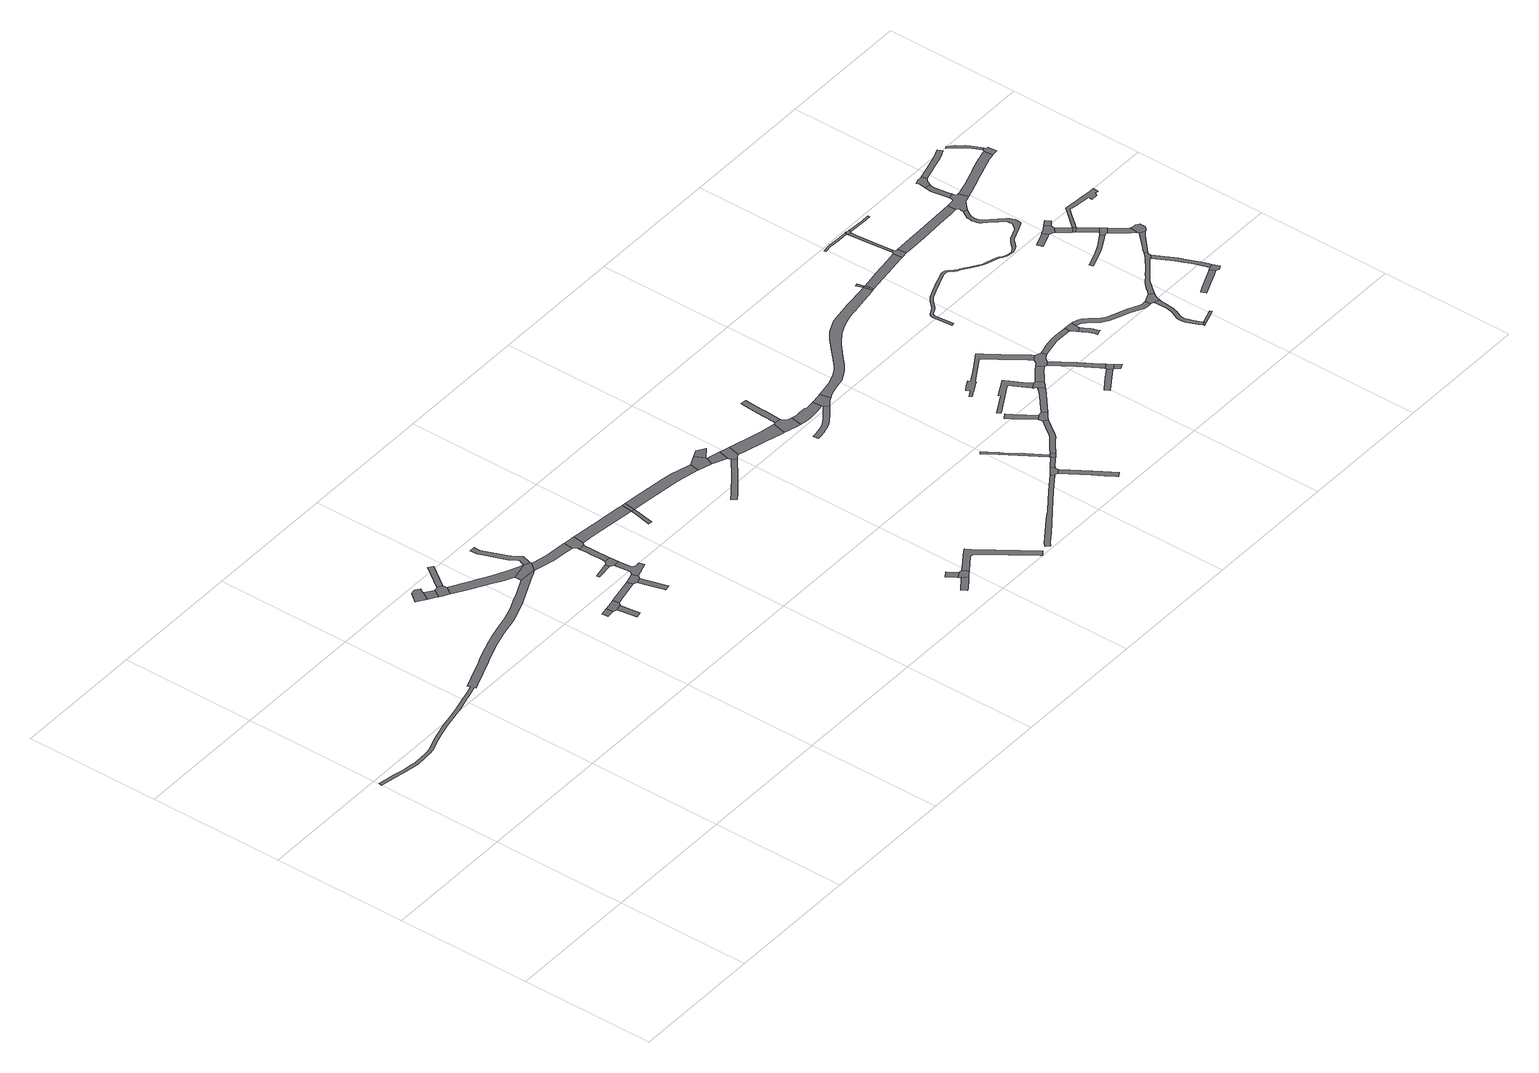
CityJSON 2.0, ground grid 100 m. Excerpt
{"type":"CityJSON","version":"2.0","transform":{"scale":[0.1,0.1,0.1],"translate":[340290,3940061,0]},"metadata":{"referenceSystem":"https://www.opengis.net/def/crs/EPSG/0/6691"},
"CityObjects":{
"road1":{"type":"Road","attributes":{"RoadStructureAttribute.sectionType":"1"},"geometry":[{"type":"MultiSurface","lod":"1","boundaries":[[[0,1,2,3,4,5,6,7,8,9,10,11,12,13,14,15,16,17,18,19,20,21,22,23,24,25,26,27,28,29,30,31,32,33,34,35,36,37,38,39,40,41,42,43,44,45,46,47,48,49,50,51,52,53,54,55,56,57,58,59,60,61,62,63,64,65,66,67,68,69,70,71,72,73,74,75,76,77,78,79,80,81,82,83,84,85,86,87,88,89,90,91,92]]]}]},
"road2":{"type":"Road","geometry":[{"type":"MultiSurface","lod":"1","boundaries":[[[93,94,95,96,97,98,99,100,101]]]}]},
"road3":{"type":"Road","attributes":{"RoadStructureAttribute.sectionType":"1"},"geometry":[{"type":"MultiSurface","lod":"1","boundaries":[[[102,97,96,103,104,105,106,107]]]}]},
"road4":{"type":"Road","geometry":[{"type":"MultiSurface","lod":"1","boundaries":[[[106,108,109,110,111,112,113,107]]]}]},
"road5":{"type":"Road","attributes":{"RoadStructureAttribute.sectionType":"1"},"geometry":[{"type":"MultiSurface","lod":"1","boundaries":[[[111,114,115,116,117,112]]]}]},
"road6":{"type":"Road","geometry":[{"type":"MultiSurface","lod":"1","boundaries":[[[118,119,120,121]]]}]},
"road7":{"type":"Road","attributes":{"RoadStructureAttribute.sectionType":"1"},"geometry":[{"type":"MultiSurface","lod":"1","boundaries":[[[122,123,124,125,126,127,128,129,110,109,130,131,132,133,134,135,136]]]}]},
"road8":{"type":"Road","attributes":{"RoadStructureAttribute.sectionType":"1"},"geometry":[{"type":"MultiSurface","lod":"1","boundaries":[[[137,138,139,140,141,142]]]}]},
"road9":{"type":"Road","geometry":[{"type":"MultiSurface","lod":"1","boundaries":[[[143,144,145,146,118,121,137,142]]]}]},
"road10":{"type":"Road","geometry":[{"type":"MultiSurface","lod":"1","boundaries":[[[147,148,0,92,149,150,151,122,136]]]}]},
"road11":{"type":"Road","attributes":{"RoadStructureAttribute.sectionType":"1"},"geometry":[{"type":"MultiSurface","lod":"1","boundaries":[[[143,152,153,154,144]]]}]},
"road12":{"type":"Road","attributes":{"RoadStructureAttribute.sectionType":"1"},"geometry":[{"type":"MultiSurface","lod":"1","boundaries":[[[151,155,156,157,158,159,160,161,162,163,164,165,166,167,168,169,170,171,172,173,122]]]}]},
"road13":{"type":"Road","geometry":[{"type":"MultiSurface","lod":"1","boundaries":[[[174,154,153,175,176,177]]]}]},
"road14":{"type":"Road","attributes":{"RoadStructureAttribute.sectionType":"1"},"geometry":[{"type":"MultiSurface","lod":"1","boundaries":[[[175,178,179,180,181,182,183,176]]]}]},
"road15":{"type":"Road","geometry":[{"type":"MultiSurface","lod":"1","boundaries":[[[184,185,186,187]]]}]},
"road16":{"type":"Road","attributes":{"RoadStructureAttribute.sectionType":"1"},"geometry":[{"type":"MultiSurface","lod":"1","boundaries":[[[188,189,190,191,192,149,92,193,194,195,196,197,198]]]}]},
"road17":{"type":"Road","geometry":[{"type":"MultiSurface","lod":"1","boundaries":[[[199,200,201,202,203,204,184,187]]]}]},
"road18":{"type":"Road","attributes":{"RoadStructureAttribute.sectionType":"1"},"geometry":[{"type":"MultiSurface","lod":"1","boundaries":[[[205,206,207,208,200,199,209,210,174,177]]]}]},
"road19":{"type":"Road","attributes":{"RoadStructureAttribute.sectionType":"1"},"geometry":[{"type":"MultiSurface","lod":"1","boundaries":[[[211,212,213,214,203,202,215,216]]]}]},
"road20":{"type":"Road","geometry":[{"type":"MultiSurface","lod":"1","boundaries":[[[217,218,198,197,219,211,216,220]]]}]},
"road21":{"type":"Road","attributes":{"RoadStructureAttribute.sectionType":"1"},"geometry":[{"type":"MultiSurface","lod":"1","boundaries":[[[221,222,223,224,225,226,227,217,220,228,229,230,231,232,233]]]}]},
"road22":{"type":"Road","attributes":{"RoadStructureAttribute.sectionType":"1"},"geometry":[{"type":"MultiSurface","lod":"1","boundaries":[[[233,234,235,236,237,238]]]}]},
"road23":{"type":"Road","geometry":[{"type":"MultiSurface","lod":"1","boundaries":[[[238,239,221,233]]]}]},
"road24":{"type":"Road","attributes":{"RoadStructureAttribute.sectionType":"1"},"geometry":[{"type":"MultiSurface","lod":"1","boundaries":[[[240,241,242,243,244,245,246,247,248]]]}]},
"road25":{"type":"Road","geometry":[{"type":"MultiSurface","lod":"1","boundaries":[[[249,250,251,252,253]]]}]},
"road26":{"type":"Road","geometry":[{"type":"MultiSurface","lod":"1","boundaries":[[[253,252,254,248,247,255,256,257]]]}]},
"road27":{"type":"Road","attributes":{"RoadStructureAttribute.sectionType":"1"},"geometry":[{"type":"MultiSurface","lod":"1","boundaries":[[[258,259,260,261,262,263,264,265,266,267,239,238]]]}]},
"road28":{"type":"Road","attributes":{"RoadStructureAttribute.sectionType":"1"},"geometry":[{"type":"MultiSurface","lod":"1","boundaries":[[[268,269,270,271,272,273,257,256,274,275,276,277,278,279,280]]]}]},
"road29":{"type":"Road","attributes":{"RoadStructureAttribute.sectionType":"1"},"geometry":[{"type":"MultiSurface","lod":"1","boundaries":[[[281,282,283,284,285,286,287,288,289,290]]]}]},
"road30":{"type":"Road","geometry":[{"type":"MultiSurface","lod":"1","boundaries":[[[261,291,292,293,294,295,296,297,298,262]]]}]},
"road31":{"type":"Road","attributes":{"RoadStructureAttribute.sectionType":"1"},"geometry":[{"type":"MultiSurface","lod":"1","boundaries":[[[299,294,293,300]]]}]},
"road32":{"type":"Road","geometry":[{"type":"MultiSurface","lod":"1","boundaries":[[[301,302,303,297,296]]]}]},
"road33":{"type":"Road","geometry":[{"type":"MultiSurface","lod":"1","boundaries":[[[281,290,304,305,306,307,299,300]]]}]},
"road34":{"type":"Road","attributes":{"RoadStructureAttribute.sectionType":"1"},"geometry":[{"type":"MultiSurface","lod":"1","boundaries":[[[308,309,310,311,312,313,306,305,314,315,316,317,318]]]}]},
"road35":{"type":"Road","attributes":{"RoadStructureAttribute.sectionType":"1"},"geometry":[{"type":"MultiSurface","lod":"1","boundaries":[[[319,320,321,322,323,324,325,326,327,328,329,330,331,332,333,334,335,336,337,338]]]}]},
"road36":{"type":"Road","geometry":[{"type":"MultiSurface","lod":"1","boundaries":[[[339,340,341,342,343,344,345,346,308,318]]]}]},
"road37":{"type":"Road","attributes":{"RoadStructureAttribute.sectionType":"1"},"geometry":[{"type":"MultiSurface","lod":"1","boundaries":[[[345,347,348,349,350,351,352,353,354,355,356,357,358,359,360,361,362,346]]]}]},
"road38":{"type":"Road","attributes":{"RoadStructureAttribute.sectionType":"1"},"geometry":[{"type":"MultiSurface","lod":"1","boundaries":[[[363,364,365,366,367,368,369,370,371,372,373,374,375,376,377,378,379,380,381,382,383]]]}]},
"road39":{"type":"Road","attributes":{"RoadStructureAttribute.sectionType":"1"},"geometry":[{"type":"MultiSurface","lod":"1","boundaries":[[[384,385,386,387,388,389,341,340,390,391,392,393,394,395]]]}]},
"road40":{"type":"Road","geometry":[{"type":"MultiSurface","lod":"1","boundaries":[[[327,396,397,398,399,400,401,402,403,328]]]}]},
"road41":{"type":"Road","attributes":{"RoadStructureAttribute.sectionType":"1"},"geometry":[{"type":"MultiSurface","lod":"1","boundaries":[[[404,405,406,399,398,407,408,409,410]]]}]},
"road42":{"type":"Road","attributes":{"RoadStructureAttribute.sectionType":"1"},"geometry":[{"type":"MultiSurface","lod":"1","boundaries":[[[411,412,413,414,415,416,417,418,419,420,421]]]}]},
"road43":{"type":"Road","attributes":{"RoadStructureAttribute.sectionType":"1"},"geometry":[{"type":"MultiSurface","lod":"1","boundaries":[[[422,423,424,425,426,427,428,402,401]]]}]},
"road44":{"type":"Road","geometry":[{"type":"MultiSurface","lod":"1","boundaries":[[[429,430,431,432,433,384,395,434,363,383]]]}]},
"road45":{"type":"Road","geometry":[{"type":"MultiSurface","lod":"1","boundaries":[[[420,426,425,435,436,437,438,421]]]}]},
"road46":{"type":"Road","attributes":{"RoadStructureAttribute.sectionType":"1"},"geometry":[{"type":"MultiSurface","lod":"1","boundaries":[[[439,440,441,442,443,444,445,438,437,446,447,448,449,450,451,452,453,454]]]}]},
"road47":{"type":"Road","attributes":{"RoadStructureAttribute.sectionType":"1"},"geometry":[{"type":"MultiSurface","lod":"1","boundaries":[[[455,456,457,458,459,460]]]}]},
"road48":{"type":"Road","geometry":[{"type":"MultiSurface","lod":"1","boundaries":[[[454,453,461,462,463,455,460]]]}]},
"road49":{"type":"Road","attributes":{"RoadStructureAttribute.sectionType":"1"},"geometry":[{"type":"MultiSurface","lod":"1","boundaries":[[[464,465,466,467,468,469,470,471,472,473,474,475]]]}]},
"road50":{"type":"Road","attributes":{"RoadStructureAttribute.sectionType":"1"},"geometry":[{"type":"MultiSurface","lod":"1","boundaries":[[[476,477,478,479,480,463,462,481,482,483,484]]]}]},
"road51":{"type":"Road","attributes":{"RoadStructureAttribute.sectionType":"1"},"geometry":[{"type":"MultiSurface","lod":"1","boundaries":[[[485,486,487,488,489,490,491,492,493,494,495,496,497,498,499,500,501,502,503,504,505,432,431,506,507,508,509,510,511,512,513,514,515,516,517,518,519,520,521,522,523,524,525,526,527,528,529,530]]]}]},
"road52":{"type":"Road","geometry":[{"type":"MultiSurface","lod":"1","boundaries":[[[531,532,533,534,464,475,535,536,476,484]]]}]},
"road53":{"type":"Road","attributes":{"RoadStructureAttribute.sectionType":"1"},"geometry":[{"type":"MultiSurface","lod":"1","boundaries":[[[537,538,539,540,541,542,543,544,545,546,547,548,549,550,551,552,553,554,555,556,557,558,559,560,561,562,563,564,565,566,567,568,569,570,571,572]]]}]},
"road54":{"type":"Road","attributes":{"RoadStructureAttribute.sectionType":"1"},"geometry":[{"type":"MultiSurface","lod":"1","boundaries":[[[573,574,575,576,534,533,577,578,579]]]}]},
"road55":{"type":"Road","attributes":{"RoadStructureAttribute.sectionType":"1"},"geometry":[{"type":"MultiSurface","lod":"1","boundaries":[[[580,581,582,583,584]]]}]},
"road56":{"type":"Road","geometry":[{"type":"MultiSurface","lod":"1","boundaries":[[[585,572,571,586,573,579,587,588,589,590,591,592]]]}]},
"road57":{"type":"Road","attributes":{"RoadStructureAttribute.sectionType":"1"},"geometry":[{"type":"MultiSurface","lod":"1","boundaries":[[[593,594,595,596,589,588,597,598,599]]]}]},
"road58":{"type":"Road","geometry":[{"type":"MultiSurface","lod":"1","boundaries":[[[584,583,600,601,602,593,599]]]}]},
"road59":{"type":"Road","attributes":{"RoadStructureAttribute.sectionType":"1"},"geometry":[{"type":"MultiSurface","lod":"1","boundaries":[[[601,603,604,602]]]}]},
"road60":{"type":"Road","attributes":{"RoadStructureAttribute.sectionType":"1"},"geometry":[{"type":"MultiSurface","lod":"1","boundaries":[[[591,605,606,607,608,609,610,611,612,613,614,615,616,617,618,592]]]}]},
"road61":{"type":"Road","geometry":[{"type":"MultiSurface","lod":"1","boundaries":[[[529,619,620,621,530]]]}]},
"road62":{"type":"Road","geometry":[{"type":"MultiSurface","lod":"1","boundaries":[[[621,622,623,530]]]}]},
"road63":{"type":"Road","geometry":[{"type":"MultiSurface","lod":"1","boundaries":[[[611,624,625,626,627,628,629,612]]]}]},
"road64":{"type":"Road","geometry":[{"type":"MultiSurface","lod":"1","boundaries":[[[630,631,632,633,634,635,636,637,638,639,640,641,626,625]]]}]},
"road65":{"type":"Road","attributes":{"RoadStructureAttribute.sectionType":"1"},"geometry":[{"type":"MultiSurface","lod":"1","boundaries":[[[642,643,644,645,646,647,648,649,650,620,619]]]}]},
"road66":{"type":"Road","attributes":{"RoadStructureAttribute.sectionType":"1"},"geometry":[{"type":"MultiSurface","lod":"1","boundaries":[[[651,652,653,654,655,656,657,658,659,660,661,662,663,664,665,666,667,668,669,670,671,672,673,674,628,627,675,676,677,678,679,680,681,682,683,684,685,686,687,688,689,690,691,692,693,694,695,696,697,698]]]}]},
"road67":{"type":"Road","attributes":{"RoadStructureAttribute.sectionType":"1"},"geometry":[{"type":"MultiSurface","lod":"1","boundaries":[[[699,700,701,702,703,704,705,706,707,708,709,710,711]]]}]},
"road68":{"type":"Road","geometry":[{"type":"MultiSurface","lod":"1","boundaries":[[[712,713,714,715,716,717,718,646,645,719]]]}]},
"road69":{"type":"Road","attributes":{"RoadStructureAttribute.sectionType":"1"},"geometry":[{"type":"MultiSurface","lod":"1","boundaries":[[[720,721,722,716,715,723,724,725,726]]]}]},
"road70":{"type":"Road","geometry":[{"type":"MultiSurface","lod":"1","boundaries":[[[727,728,729,730]]]}]},
"road71":{"type":"Road","attributes":{"RoadStructureAttribute.sectionType":"1"},"geometry":[{"type":"MultiSurface","lod":"1","boundaries":[[[731,732,733,734,735,736,737,738,739,740,741,742,743,744,745,746,747,748,749,750,751,752,753,754,755,756,757,758,759,760,761,762,763,764,765,766,767,768,769,770,771,772,773,774,775,776,777,778,779,780,781,782,783,784,785,786,787,788,789,790,791,792,793,794,795,796,797,798,799,800,801,802,803,804,805,806,807,808,809,810,811,812,813,814,815,816,817,818,819,820,821,822,823,824,825,826,827,828,829,830,831,832,833,834,835,836,837,838,839,840,841,842,843,844,845,846,847,848,849,850,851,852,853,854,855,856,857,858,859,860,861]]]}]},
"road72":{"type":"Road","attributes":{"RoadStructureAttribute.sectionType":"1"},"geometry":[{"type":"MultiSurface","lod":"1","boundaries":[[[862,863,864,865,866,867,868,869,870,871,872,873,874,875,876,877,878,879,880,881,882,883,884,885,886,887,888,889,890,891,892,893,894,895,896,897,898,899,900,727,730]]]}]},
"road73":{"type":"Road","geometry":[{"type":"MultiSurface","lod":"1","boundaries":[[[711,710,726,725,901,902,903,904,905]]]}]},
"road74":{"type":"Road","geometry":[{"type":"MultiSurface","lod":"1","boundaries":[[[906,907,908,730,729]]]}]},
"road75":{"type":"Road","geometry":[{"type":"MultiSurface","lod":"1","boundaries":[[[909,910,911,912,882,881,913,914,915,916,917,918,919,651,698]]]}]},
"road76":{"type":"Road","attributes":{"RoadStructureAttribute.sectionType":"1"},"geometry":[{"type":"MultiSurface","lod":"1","boundaries":[[[902,920,921,922,923,924,925,926,927,903]]]}]},
"road77":{"type":"Road","attributes":{"RoadStructureAttribute.sectionType":"1"},"geometry":[{"type":"MultiSurface","lod":"1","boundaries":[[[928,929,930,931,932,933,934,935,936,937,712,719]]]}]},
"road78":{"type":"Road","attributes":{"RoadStructureAttribute.sectionType":"1"},"geometry":[{"type":"MultiSurface","lod":"1","boundaries":[[[938,939,940,941,942,943,944,945,946,947,948,918,917,949,950,951,952,953,954,955,956,957,958,959,960]]]}]},
"road79":{"type":"Road","attributes":{"RoadStructureAttribute.sectionType":"1"},"geometry":[{"type":"MultiSurface","lod":"1","boundaries":[[[961,962,963,964,965,966,967,968,969,970,971,972]]]}]},
"road80":{"type":"Road","attributes":{"RoadStructureAttribute.sectionType":"1"},"geometry":[{"type":"MultiSurface","lod":"1","boundaries":[[[973,974,975,976,977,978]]]}]},
"road81":{"type":"Road","attributes":{"RoadStructureAttribute.sectionType":"1"},"geometry":[{"type":"MultiSurface","lod":"1","boundaries":[[[979,980,981,982,983,984,985,986,987,988,989,990]]]}]},
"road82":{"type":"Road","geometry":[{"type":"MultiSurface","lod":"1","boundaries":[[[991,992,993,994,973,978,995,996]]]}]},
"road83":{"type":"Road","attributes":{"RoadStructureAttribute.sectionType":"1"},"geometry":[{"type":"MultiSurface","lod":"1","boundaries":[[[997,998,999,1000,1001,957,956,1002,1003,1004,1005,1006,1007,1008]]]}]},
"road84":{"type":"Road","geometry":[{"type":"MultiSurface","lod":"1","boundaries":[[[971,1009,1010,1011,1008,1007,972]]]}]},
"road85":{"type":"Road","attributes":{"RoadStructureAttribute.sectionType":"1"},"geometry":[{"type":"MultiSurface","lod":"1","boundaries":[[[1012,1013,1014,1015,1016,991,996]]]}]},
"road86":{"type":"Road","geometry":[{"type":"MultiSurface","lod":"1","boundaries":[[[1017,1018,1019,1020,1021,1022,1023,1024,1025,1026,1027,1028,1029,1030,1031,933,932,1032,1033,1034,1035,731,861]]]}]},
"road87":{"type":"Road","geometry":[{"type":"MultiSurface","lod":"1","boundaries":[[[1014,1013,1036,1037,1038]]]}]},
"road88":{"type":"Road","geometry":[{"type":"MultiSurface","lod":"1","boundaries":[[[1039,1040,993,992]]]}]},
"road89":{"type":"Road","attributes":{"RoadStructureAttribute.sectionType":"1"},"geometry":[{"type":"MultiSurface","lod":"1","boundaries":[[[1041,1042,1043,1044,1037,1036,1045,1046,1047]]]}]},
"road90":{"type":"Road","geometry":[{"type":"MultiSurface","lod":"1","boundaries":[[[959,1048,1049,1050,1051,1052,1053,1054,1055,960]]]}]},
"road91":{"type":"Road","attributes":{"RoadStructureAttribute.sectionType":"1"},"geometry":[{"type":"MultiSurface","lod":"1","boundaries":[[[1056,1057,1058,1025,1024,1059,1060,1061,1062,1063]]]}]},
"road92":{"type":"Road","geometry":[{"type":"MultiSurface","lod":"1","boundaries":[[[989,1064,1065,1066,1067,1068,1041,1047,1069,1070,990]]]}]},
"road93":{"type":"Road","attributes":{"RoadStructureAttribute.sectionType":"1"},"geometry":[{"type":"MultiSurface","lod":"1","boundaries":[[[1071,1072,1067,1066,1073,1074,1075,1076,1077,1078,1079]]]}]},
"road94":{"type":"Road","geometry":[{"type":"MultiSurface","lod":"1","boundaries":[[[1080,1081,1082,1063,1062,1083,1084,1085,1086,1087,1088,1089,1090,1091]]]}]},
"road95":{"type":"Road","geometry":[{"type":"MultiSurface","lod":"1","boundaries":[[[1092,1093,1094,1095,1096,1097,1098,1099,1100,1101,1079,1078,1102,1052,1051,1103,1104]]]}]},
"road96":{"type":"Road","attributes":{"RoadStructureAttribute.sectionType":"1"},"geometry":[{"type":"MultiSurface","lod":"1","boundaries":[[[1105,1106,1107,1108,1109,1110,1111,1112,1113,1114,1115,1116,1117,1118,1119,1120,1121,1122,1123,1124,1125,1126,1127,1128,1129,1130,1131,1132,1014,1038]]]}]},
"road97":{"type":"Road","attributes":{"RoadStructureAttribute.sectionType":"1"},"geometry":[{"type":"MultiSurface","lod":"1","boundaries":[[[1133,1134,1135,1136,1137,1138,1139,1140,1141,1142,1143,1020,1019,1144,1145,1146,1147,1148,1149,1150,1151,1152]]]}]},
"road98":{"type":"Road","attributes":{"RoadStructureAttribute.sectionType":"1"},"geometry":[{"type":"MultiSurface","lod":"1","boundaries":[[[1153,1154,1155,1156,1157,1158,1086,1085,1159,1160,1161,1162,1163,1164]]]}]},
"road99":{"type":"Road","attributes":{"RoadStructureAttribute.sectionType":"1"},"geometry":[{"type":"MultiSurface","lod":"1","boundaries":[[[1165,1166,1167,1168,1169,1170,1171,1172,1173,1174,1175,1176,1177,1178,1179,1180]]]}]},
"road100":{"type":"Road","geometry":[{"type":"MultiSurface","lod":"1","boundaries":[[[1181,1182,1183,1184,1185,1172,1171,1186,1187,1133,1152]]]}]}
},
"vertices":[
[2182,2489,0],[2060,2433,0],[1985,2400,0],[1936,2379,0],[1908,2368,0],[1850,2349,0],[1825,2342,0],[1814,2338,0],[1813,2338,0],[1749,2323,0],[1644,2298,0],[1564,2276,0],[1499,2253,0],[1392,2213,0],[1374,2205,0],[1362,2200,0],[1259,2161,0],[1253,2158,0],[1155,2122,0],[1148,2119,0],[1127,2112,0],[1135,2090,0],[1059,2068,0],[992,2050,0],[915,2030,0],[856,2017,0],[803,2007,0],[723,1992,0],[632,1968,0],[577,1951,0],[529,1933,0],[497,1922,0],[492,1921,0],[471,1915,0],[449,1911,0],[418,1908,0],[385,1906,0],[333,1904,0],[322,1905,0],[320,1905,0],[294,1908,0],[258,1912,0],[212,1919,0],[132,1936,0],[18,1957,0],[7,1958,0],[4,1933,0],[14,1932,0],[126,1912,0],[208,1895,0],[254,1888,0],[291,1883,0],[319,1880,0],[322,1880,0],[332,1879,0],[386,1881,0],[420,1883,0],[452,1886,0],[476,1890,0],[479,1891,0],[505,1898,0],[537,1910,0],[585,1927,0],[638,1944,0],[731,1967,0],[809,1983,0],[861,1993,0],[921,2006,0],[998,2026,0],[1066,2044,0],[1144,2066,0],[1148,2055,0],[1170,2063,0],[1181,2068,0],[1274,2102,0],[1285,2106,0],[1396,2149,0],[1397,2149,0],[1414,2157,0],[1520,2196,0],[1582,2218,0],[1657,2240,0],[1695,2249,0],[1817,2277,0],[1828,2280,0],[1868,2291,0],[1929,2312,0],[1959,2323,0],[1977,2331,0],[2009,2345,0],[2223,2442,0],[2281,2468,0],[2310,2482,0],
[1650,2965,0],[1597,2892,0],[1621,2875,0],[1661,2848,0],[1700,2907,0],[1699,2913,0],[1710,2932,0],[1720,2946,0],[1688,2970,0],
[1705,2903,0],[1675,2839,0],[1683,2833,0],[1708,2817,0],[1727,2805,0],[1764,2864,0],
[1753,2789,0],[1796,2763,0],[1833,2823,0],[1829,2851,0],[1797,2875,0],[1792,2868,0],
[1950,3017,0],[1950,3018,0],[1948,3020,0],[1918,3041,0],
[2287,1881,0],[2229,1872,0],[2234,1827,0],[2295,1832,0],
[2313,2569,0],[2289,2579,0],[2202,2618,0],[2158,2637,0],[2131,2650,0],[2064,2689,0],[2014,2717,0],[1987,2734,0],[1870,2718,0],[1919,2689,0],[2054,2608,0],[2096,2584,0],[2127,2569,0],[2174,2544,0],[2180,2539,0],
[2322,1819,0],[2329,1779,0],[2344,1675,0],[2388,1684,0],[2374,1786,0],[2367,1832,0],
[2386,1855,0],[2378,1900,0],[2376,1899,0],[2321,1887,0],
[2182,2533,0],[2182,2493,0],[2357,2542,0],[2357,2544,0],[2357,2550,0],
[2430,1865,0],[2590,1900,0],[2579,1943,0],
[2360,2561,0],[2378,2626,0],[2377,2633,0],[2333,2691,0],[2329,2697,0],[2271,2849,0],[2260,2883,0],[2258,2900,0],[2258,2928,0],[2218,2929,0],[2218,2897,0],[2221,2874,0],[2234,2835,0],[2293,2678,0],[2301,2668,0],[2331,2625,0],[2333,2617,0],[2326,2599,0],[2315,2570,0],
[2662,1967,0],[2617,1887,0],[2659,1899,0],[2674,1925,0],
[2630,1838,0],[2669,1704,0],[2671,1697,0],[2677,1698,0],[2714,1709,0],[2674,1851,0],
[2631,2157,0],[2511,2131,0],[2514,2110,0],[2638,2125,0],
[2620,2501,0],[2529,2509,0],[2471,2516,0],[2412,2529,0],[2382,2536,0],[2397,2460,0],[2460,2447,0],[2462,2447,0],[2521,2440,0],[2637,2428,0],[2644,2498,0],
[2663,2109,0],[2712,2114,0],[2706,2175,0],[2706,2178,0],[2661,2178,0],[2638,2159,0],
[2789,1960,0],[2778,2001,0],[2751,1993,0],[2722,2012,0],[2680,1993,0],[2664,1968,0],
[2658,2382,0],[2660,2326,0],[2660,2297,0],[2661,2226,0],[2705,2327,0],[2703,2384,0],
[2734,2489,0],[2715,2491,0],[2657,2405,0],[2724,2405,0],
[3172,2437,0],[3161,2438,0],[3142,2441,0],[2908,2469,0],[2797,2481,0],[2778,2484,0],[2760,2486,0],[2788,2400,0],[2814,2397,0],[2817,2396,0],[2899,2387,0],[3152,2357,0],[3163,2355,0],
[3155,2312,0],[3131,2191,0],[3155,2186,0],[3179,2307,0],[3190,2353,0],
[3199,2434,0],
[3920,274,0],[3900,259,0],[3840,216,0],[3822,204,0],[3848,165,0],[3867,178,0],[3927,221,0],[3954,240,0],[3927,278,0],
[3908,390,0],[3905,388,0],[3867,361,0],[3913,297,0],[3957,321,0],
[3918,290,0],[3975,255,0],[4010,279,0],[3983,317,0],
[3335,2336,0],[3537,2312,0],[3588,2304,0],[3750,2271,0],[3764,2341,0],[3760,2341,0],[3674,2368,0],[3616,2383,0],[3548,2393,0],[3345,2418,0],
[4446,39,0],[4368,146,0],[4184,402,0],[4162,438,0],[4114,406,0],[4052,365,0],[4126,361,0],[4159,358,0],[4217,278,0],[4291,176,0],[4411,10,0],[4418,0,0],[4453,28,0],
[3964,2167,0],[3953,2158,0],[3853,2077,0],[3690,1955,0],[3646,1924,0],[3669,1891,0],[3714,1923,0],[3877,2046,0],[3969,2122,0],[3987,2137,0],
[3756,2270,0],[3847,2241,0],[3851,2239,0],[3878,2300,0],[3877,2302,0],[3877,2305,0],[3845,2377,0],[3775,2346,0],
[3981,2272,0],[3959,2191,0],
[3955,2364,0],[3896,2400,0],[3891,2398,0],
[4009,2154,0],[4032,2163,0],[4055,2252,0],[4029,2259,0],
[4415,2167,0],[4413,2167,0],[4401,2169,0],[4388,2172,0],[4309,2187,0],[4253,2201,0],[4077,2151,0],[4237,2108,0],[4368,2070,0],[4383,2066,0],[4386,2065,0],
[4531,24,0],[4542,35,0],[4560,49,0],[4586,65,0],[4637,100,0],[4703,149,0],[4813,229,0],[4971,341,0],[5105,434,0],[5088,458,0],[4954,365,0],[4796,253,0],[4762,228,0],[4758,226,0],[4755,230,0],[4675,174,0],[4664,167,0],[4522,67,0],[4500,45,0],[4527,18,0],
[4478,2038,0],[4516,2031,0],[4531,2118,0],[4511,2125,0],[4495,2136,0],[4483,2152,0],[4476,2165,0],[4430,2171,0],
[4476,2184,0],[4479,2234,0],[4483,2294,0],[4484,2321,0],[4487,2360,0],[4491,2419,0],[4493,2460,0],[4449,2463,0],[4447,2444,0],[4445,2405,0],[4443,2384,0],[4439,2323,0],[4436,2270,0],[4434,2236,0],[4432,2209,0],[4431,2190,0],
[4748,2028,0],[4703,1993,0],[4671,1968,0],[4651,1954,0],[4628,1939,0],[4599,1924,0],[4570,1913,0],[4533,1903,0],[4495,1897,0],[4470,1895,0],[4474,1855,0],[4501,1857,0],[4541,1864,0],[4582,1875,0],[4616,1888,0],[4630,1895,0],[4647,1904,0],[4673,1921,0],[4695,1936,0],[4728,1961,0],[4773,1998,0],
[4737,2107,0],[4728,2105,0],[4671,2100,0],[4660,2111,0],[4601,2108,0],[4570,2108,0],[4567,2023,0],[4606,2021,0],[4641,2023,0],[4689,2028,0],[4740,2038,0],[4746,2038,0],
[5114,435,0],[5123,434,0],[5132,430,0],[5166,452,0],[5163,463,0],[5167,476,0],[5144,500,0],[5094,463,0],
[5379,124,0],[5319,215,0],[5283,270,0],[5250,248,0],[5297,176,0],[5338,112,0],[5345,102,0],
[5161,718,0],[5140,751,0],[5083,832,0],[5067,854,0],[5026,917,0],[5001,955,0],[4985,943,0],[5050,844,0],[5123,739,0],[5231,572,0],[5247,582,0],
[5184,493,0],[5221,519,0],[5235,529,0],[5252,540,0],[5235,565,0],[5218,553,0],[5166,517,0],
[4790,2011,0],[4818,2030,0],[4845,2045,0],[4830,2120,0],[4813,2116,0],[4751,2034,0],
[5263,548,0],[5276,556,0],[5284,563,0],[5261,589,0],
[5472,804,0],[5448,773,0],[5426,743,0],[5404,711,0],[5389,694,0],[5355,669,0],[5304,626,0],[5307,583,0],[5324,599,0],[5377,640,0],[5414,666,0],[5433,688,0],[5478,751,0],[5501,781,0],[5520,805,0],[5492,830,0],
[5519,882,0],[5425,1020,0],[5396,1062,0],[5360,1040,0],[5388,995,0],[5483,861,0],
[5545,830,0],[5580,858,0],[5551,886,0],
[5758,1109,0],[5732,1145,0],[5678,1246,0],[5661,1276,0],[5656,1283,0],[5519,1209,0],[5525,1194,0],[5376,1110,0],[5391,1088,0],[5634,1226,0],[5635,1223,0],[5710,1084,0],
[5735,1056,0],[5700,1019,0],[5676,997,0],[5624,952,0],[5591,922,0],[5615,889,0],[5669,934,0],[5753,1008,0],[5768,1022,0],
[5800,2548,0],[5683,2535,0],[5647,2531,0],[5581,2521,0],[5538,2514,0],[5502,2508,0],[5469,2500,0],[5432,2486,0],[5392,2468,0],[5364,2453,0],[5340,2435,0],[5306,2408,0],[5264,2366,0],[5236,2341,0],[5178,2286,0],[5118,2228,0],[5080,2196,0],[5042,2176,0],[5000,2158,0],[4953,2144,0],[4904,2134,0],[4875,2058,0],[4919,2072,0],[4970,2084,0],[5027,2097,0],[5072,2117,0],[5116,2142,0],[5161,2179,0],[5223,2239,0],[5277,2287,0],[5311,2317,0],[5349,2347,0],[5382,2370,0],[5400,2382,0],[5423,2394,0],[5451,2408,0],[5479,2419,0],[5511,2430,0],[5553,2441,0],[5595,2450,0],[5632,2455,0],[5666,2460,0],[5793,2481,0],[5810,2483,0],[5863,2492,0],[5853,2556,0],
[5783,1036,0],[5805,1058,0],[5809,1061,0],[5771,1107,0],[5715,1075,0],[5721,1079,0],
[5969,1294,0],[5946,1325,0],[5914,1370,0],[5853,1453,0],[5788,1542,0],[5769,1571,0],[5764,1580,0],[5677,1526,0],[5626,1495,0],[5604,1482,0],[5566,1459,0],[5526,1436,0],[5515,1455,0],[5471,1430,0],[5430,1406,0],[5445,1380,0],[5420,1365,0],[5398,1353,0],[5408,1336,0],[5430,1348,0],[5454,1362,0],[5457,1359,0],[5498,1382,0],[5542,1407,0],[5540,1412,0],[5640,1472,0],[5737,1531,0],[5739,1528,0],[5749,1514,0],[5809,1431,0],[5814,1425,0],[5875,1341,0],[5920,1279,0],[5928,1268,0],[5939,1249,0],[5981,1275,0],
[5900,1201,0],[5862,1176,0],[5851,1168,0],[5791,1122,0],[5837,1084,0],[5896,1132,0],[5933,1156,0],
[6081,778,0],[5976,708,0],[5997,675,0],[6176,792,0],[6154,825,0],
[5992,1267,0],[5927,1218,0],[5945,1154,0],[5950,1149,0],[5983,1171,0],[6001,1199,0],[6037,1217,0],[6027,1255,0],
[6190,860,0],[6172,886,0],[6090,1012,0],[6031,1100,0],[6056,990,0],[6138,864,0],[6155,835,0],
[6181,793,0],[6185,792,0],[6220,816,0],
[6212,754,0],[6250,774,0],
[6073,1226,0],[6108,1234,0],[6146,1242,0],[6178,1246,0],[6222,1248,0],[6268,1248,0],[6313,1246,0],[6315,1286,0],[6269,1288,0],[6221,1288,0],[6174,1286,0],[6139,1281,0],[6100,1274,0],[6064,1265,0],
[5882,2495,0],[5872,2558,0],[5870,2563,0],
[5852,2612,0],[5835,2605,0],
[6335,1207,0],[6341,1197,0],[6376,1217,0],[6377,1243,0],[6380,1283,0],[6370,1284,0],
[6353,1174,0],[6376,1138,0],[6384,1122,0],[6390,1104,0],[6395,1084,0],[6417,1090,0],[6434,1094,0],[6428,1115,0],[6421,1137,0],[6411,1157,0],[6404,1169,0],[6388,1195,0],
[5995,2512,0],[6173,2537,0],[6212,2542,0],[6242,2546,0],[6234,2612,0],[6204,2607,0],[6162,2601,0],[6010,2581,0],[5985,2577,0],
[6844,1045,0],[6826,1042,0],[6811,1041,0],[6798,1045,0],[6704,1090,0],[6660,1107,0],[6571,1143,0],[6559,1149,0],[6549,1156,0],[6540,1163,0],[6531,1171,0],[6524,1178,0],[6516,1188,0],[6497,1211,0],[6484,1225,0],[6471,1240,0],[6456,1254,0],[6444,1263,0],[6432,1270,0],[6422,1274,0],[6411,1278,0],[6398,1281,0],[6385,1283,0],[6384,1283,0],[6380,1243,0],[6390,1242,0],[6392,1241,0],[6400,1239,0],[6408,1237,0],[6414,1234,0],[6421,1230,0],[6430,1223,0],[6442,1211,0],[6455,1198,0],[6467,1185,0],[6485,1162,0],[6494,1151,0],[6503,1142,0],[6514,1132,0],[6526,1123,0],[6540,1114,0],[6555,1107,0],[6645,1070,0],[6688,1053,0],[6783,1007,0],[6806,1001,0],[6830,1000,0],[6846,1001,0],
[6208,2984,0],[6134,2985,0],[6095,2987,0],[6060,2989,0],[6043,2988,0],[5991,2980,0],[5993,2965,0],[6044,2973,0],[6060,2974,0],[6098,2972,0],[6133,2970,0],[6207,2969,0],[6219,2984,0],
[6288,2617,0],[6274,2619,0],[6268,2623,0],[6263,2635,0],[6244,2633,0],[6244,2623,0],[6239,2615,0],[6293,2552,0],
[6212,2964,0],[6217,2918,0],[6229,2784,0],[6248,2791,0],[6237,2920,0],[6240,2955,0],[6212,2967,0],
[6883,603,0],[6884,597,0],[6913,605,0],[6907,620,0],
[6845,2519,0],[6832,2495,0],[6812,2458,0],[6809,2434,0],[6808,2418,0],[6809,2401,0],[6814,2385,0],[6820,2370,0],[6831,2354,0],[6882,2299,0],[6903,2277,0],[6935,2242,0],[6940,2227,0],[6942,2212,0],[6941,2197,0],[6932,2175,0],[6920,2161,0],[6905,2149,0],[6817,2111,0],[6800,2099,0],[6772,2071,0],[6753,2052,0],[6741,2042,0],[6723,2030,0],[6715,2026,0],[6694,2026,0],[6682,2027,0],[6663,2034,0],[6648,2041,0],[6624,2056,0],[6607,2067,0],[6579,2074,0],[6531,2087,0],[6501,2099,0],[6481,2112,0],[6472,2118,0],[6419,2154,0],[6401,2167,0],[6375,2181,0],[6359,2191,0],[6346,2202,0],[6330,2217,0],[6318,2234,0],[6306,2245,0],[6296,2248,0],[6286,2249,0],[6275,2249,0],[6258,2246,0],[6225,2234,0],[6171,2215,0],[6097,2186,0],[6069,2174,0],[6036,2160,0],[6017,2146,0],[6002,2134,0],[5959,2088,0],[5946,2079,0],[5904,2057,0],[5897,2050,0],[5890,2042,0],[5887,2031,0],[5886,2022,0],[5898,1875,0],[5918,1877,0],[5906,2021,0],[5907,2026,0],[5909,2032,0],[5913,2039,0],[5919,2044,0],[5956,2062,0],[5972,2072,0],[6016,2119,0],[6029,2130,0],[6045,2142,0],[6079,2157,0],[6104,2168,0],[6178,2196,0],[6229,2214,0],[6264,2226,0],[6277,2229,0],[6285,2231,0],[6299,2230,0],[6308,2226,0],[6322,2211,0],[6339,2194,0],[6354,2183,0],[6370,2173,0],[6395,2159,0],[6413,2146,0],[6465,2110,0],[6475,2104,0],[6496,2090,0],[6528,2078,0],[6576,2064,0],[6603,2057,0],[6618,2048,0],[6639,2034,0],[6643,2032,0],[6659,2024,0],[6680,2017,0],[6694,2016,0],[6717,2016,0],[6741,2021,0],[6753,2026,0],[6772,2037,0],[6791,2057,0],[6813,2082,0],[6829,2091,0],[6926,2131,0],[6949,2141,0],[6969,2149,0],[6978,2156,0],[6981,2159,0],[6986,2170,0],[6989,2191,0],[6988,2207,0],[6980,2228,0],[6973,2244,0],[6961,2258,0],[6925,2297,0],[6854,2372,0],[6846,2384,0],[6843,2394,0],[6839,2406,0],[6838,2420,0],[6839,2431,0],[6841,2448,0],[6846,2462,0],[6857,2481,0],[6860,2486,0],[6874,2508,0],
[6894,650,0],[6873,699,0],[6869,710,0],[6868,714,0],[6864,725,0],[6862,734,0],[6860,742,0],[6859,748,0],[6859,754,0],[6860,760,0],[6861,765,0],[6864,772,0],[6877,802,0],[6886,823,0],[6893,843,0],[6899,865,0],[6902,897,0],[6902,916,0],[6908,968,0],[6912,980,0],[6868,992,0],[6871,967,0],[6872,899,0],[6870,873,0],[6864,852,0],[6858,834,0],[6849,814,0],[6836,783,0],[6832,774,0],[6830,764,0],[6829,755,0],[6829,746,0],[6830,737,0],[6832,727,0],[6835,717,0],[6839,704,0],[6845,688,0],[6853,669,0],[6869,631,0],
[6245,2963,0],[6249,2964,0],[6248,2980,0],[6245,2981,0],[6220,2988,0],
[6994,633,0],[7027,645,0],[7020,658,0],
[6852,1002,0],[6860,1000,0],[6864,998,0],[6866,995,0],[6913,984,0],[6920,1005,0],[6928,1024,0],[6938,1042,0],[6942,1049,0],[6908,1072,0],[6862,1051,0],
[6374,2957,0],[6396,2958,0],[6402,2958,0],[6438,2958,0],[6437,2973,0],[6379,2972,0],[6375,2972,0],[6255,2979,0],
[6335,2553,0],[6490,2556,0],[6663,2562,0],[6775,2566,0],[6833,2568,0],[6831,2632,0],[6661,2627,0],[6488,2621,0],[6463,2621,0],[6333,2619,0],
[7195,1316,0],[7194,1315,0],[7185,1308,0],[7112,1248,0],[7093,1234,0],[7053,1205,0],[7051,1203,0],[6992,1159,0],[6968,1136,0],[6945,1110,0],[6930,1092,0],[6949,1059,0],[7023,1147,0],[7035,1156,0],[7064,1180,0],[7126,1227,0],[7193,1280,0],[7202,1287,0],[7206,1281,0],[7234,1303,0],[7234,1317,0],[7240,1329,0],[7223,1348,0],
[7308,897,0],[7272,882,0],[7224,862,0],[7176,840,0],[7135,822,0],[7151,785,0],[7174,795,0],[7248,827,0],[7264,834,0],[7325,860,0],[7364,877,0],[7346,915,0],
[6978,1985,0],[6963,1977,0],[6867,1941,0],[6884,1899,0],[6980,1936,0],[6999,1944,0],
[7125,1643,0],[7098,1627,0],[7033,1597,0],[7025,1594,0],[6912,1552,0],[6922,1524,0],[7045,1569,0],[7096,1593,0],[7112,1601,0],[7165,1630,0],[7212,1656,0],[7194,1682,0],
[7072,1955,0],[7077,1985,0],[7052,2026,0],[7014,2003,0],[7028,1935,0],[7037,1925,0],
[7397,938,0],[7390,959,0],[7373,1005,0],[7338,1098,0],[7318,1146,0],[7210,1276,0],[7283,1140,0],[7308,1087,0],[7327,1043,0],[7344,996,0],[7366,925,0],[7397,936,0],
[7387,870,0],[7389,866,0],[7417,882,0],
[7050,1911,0],[7109,1839,0],[7146,1863,0],[7132,1880,0],[7085,1938,0],
[6933,2564,0],[6952,2573,0],[6988,2584,0],[6968,2651,0],[6961,2651,0],[6955,2654,0],[6948,2665,0],[6942,2682,0],[6903,2672,0],[6903,2662,0],[6902,2653,0],[6898,2644,0],[6893,2638,0],[6886,2636,0],[6846,2633,0],[6841,2566,0],[6848,2559,0],[6852,2546,0],[6850,2536,0],
[7122,1824,0],[7161,1847,0],[7160,1850,0],
[7118,2016,0],[7095,2052,0],
[7249,1730,0],[7245,1737,0],[7222,1767,0],[7171,1833,0],[7186,1740,0],[7207,1713,0],[7212,1703,0],
[7291,1380,0],[7364,1447,0],[7372,1454,0],[7401,1477,0],[7364,1497,0],[7337,1468,0],[7275,1403,0],[7239,1365,0],
[6885,2838,0],[6882,2808,0],[6896,2711,0],[6936,2718,0],[6923,2809,0],[6924,2831,0],[6929,2850,0],[6888,2857,0],
[7223,1659,0],[7232,1660,0],[7240,1657,0],[7279,1689,0],[7264,1710,0],[7211,1696,0],[7205,1690,0],
[7352,1587,0],[7350,1590,0],[7243,1653,0],[7281,1601,0],[7289,1591,0],[7295,1583,0],[7332,1541,0],[7362,1510,0],[7369,1571,0],
[6886,2927,0],[6893,2910,0],[6892,2887,0],[6940,2874,0],[6954,2894,0],[6971,2905,0],[6960,2944,0],[6952,2941,0],[6941,2940,0],[6937,2940,0],[6928,2941,0],[6923,2942,0],
[7440,1504,0],[7438,1516,0],[7438,1521,0],[7438,1532,0],[7438,1539,0],[7440,1547,0],[7413,1564,0],[7404,1564,0],[7391,1566,0],[7381,1568,0],[7364,1504,0],[7406,1477,0],[7412,1475,0],
[7178,1871,0],[7241,1948,0],[7286,1997,0],[7304,1988,0],[7333,1983,0],[7347,1981,0],[7360,1980,0],[7408,1974,0],[7448,1970,0],[7448,1941,0],[7499,1943,0],[7510,1964,0],[7537,1960,0],[7539,2001,0],[7501,2003,0],[7411,2009,0],[7393,2011,0],[7356,2013,0],[7351,2013,0],[7332,2015,0],[7312,2017,0],[7290,2022,0],[7279,2021,0],[7275,2019,0],[7270,2013,0],[7231,1966,0],[7229,1964,0],[7163,1884,0],
[7408,2782,0],[7389,2778,0],[7348,2770,0],[7310,2758,0],[7301,2755,0],[7228,2731,0],[7207,2724,0],[7176,2714,0],[7073,2679,0],[7029,2666,0],[6986,2656,0],[7049,2601,0],[7076,2611,0],[7095,2618,0],[7192,2651,0],[7228,2663,0],[7320,2693,0],[7365,2707,0],[7401,2714,0],[7411,2716,0],
[7237,3030,0],[7222,3024,0],[7216,3021,0],[7187,3009,0],[7164,3001,0],[7055,2970,0],[7078,2935,0],[7176,2962,0],[7199,2971,0],[7202,2972,0],[7237,2988,0],[7253,2994,0],
[7325,2945,0],[7340,2925,0],[7361,2902,0],[7373,2888,0],[7377,2880,0],[7407,2817,0],[7413,2797,0],[7434,2806,0],[7425,2825,0],[7397,2885,0],[7390,2898,0],[7379,2915,0],[7363,2932,0],[7341,2963,0],[7301,3005,0],[7282,2995,0],
[7423,2718,0],[7462,2723,0],[7454,2787,0],[7446,2788,0],[7440,2793,0],[7413,2789,0],[7413,2785,0]
]}
